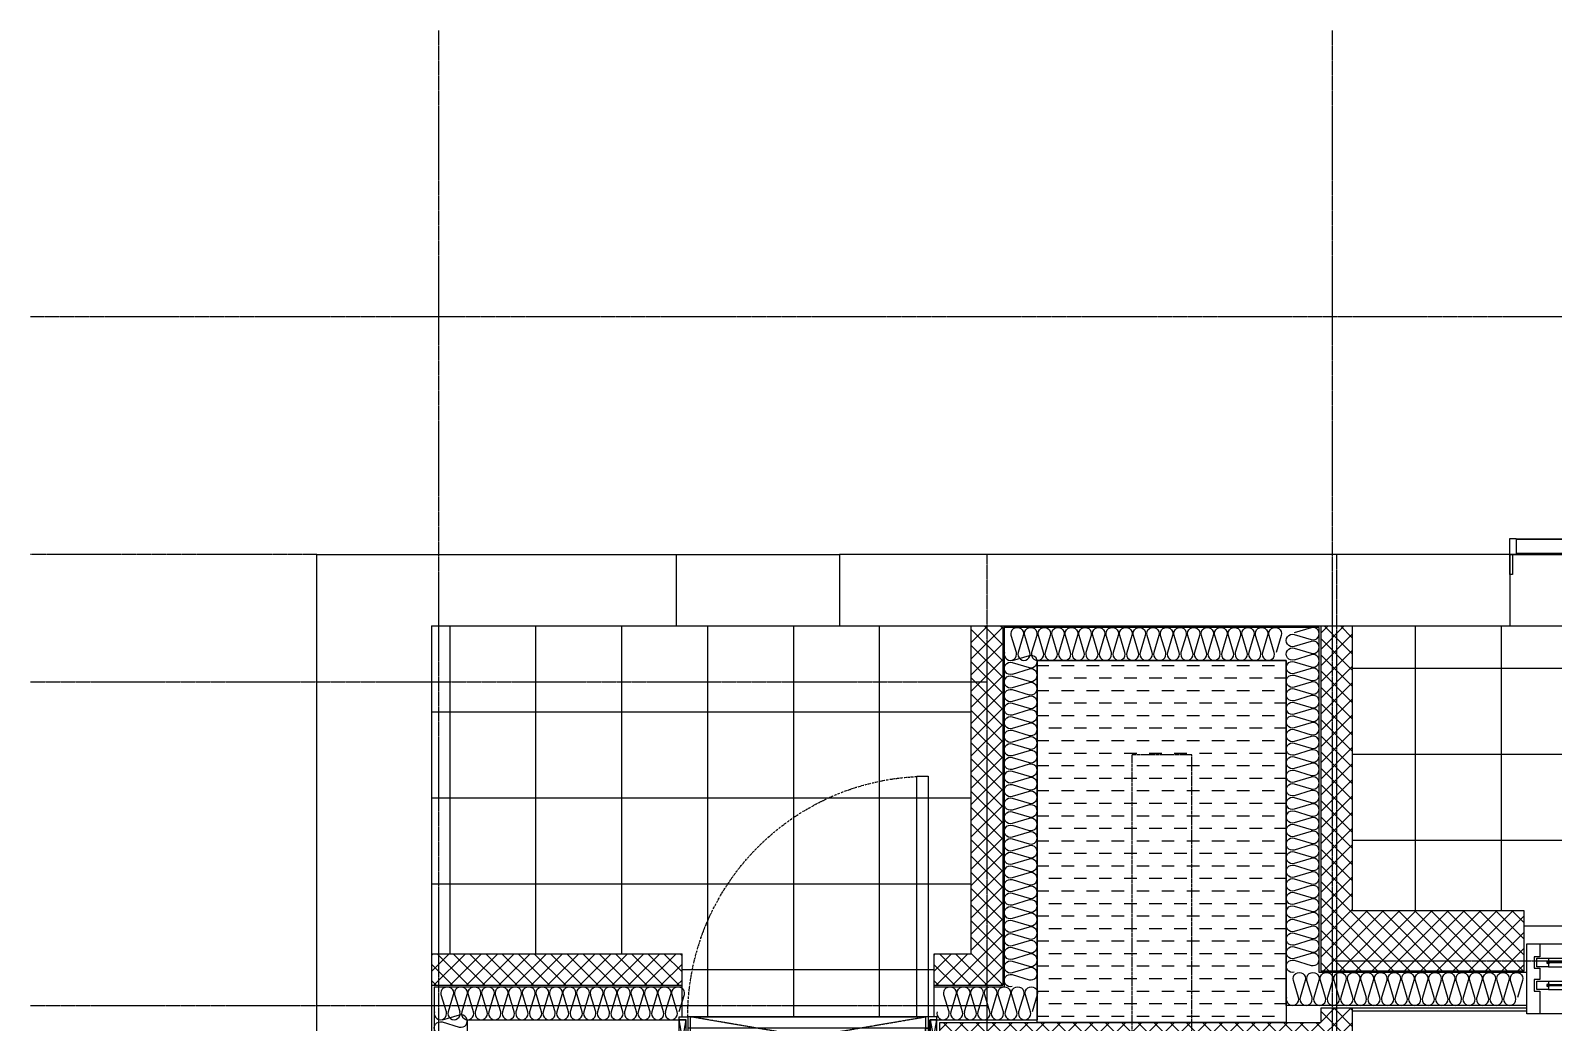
# Model space of a CAD drawing. Header units: millimetres. Extents: x 18456 to 179493, y -203649 to 469211.
# Drawn here: x 101034 to 106352, y 47381 to 50846 of the extents above; entities that cross this region are included whole.
import ezdxf

# ---------------------------------------------------------------- set-up
doc = ezdxf.new("R2010")
doc.units = ezdxf.units.MM
for name, pattern in [('X-평면도(기본형)$0$CEN', [52.5, 50, -1, 0.5, -1]), ('X-평면도(기본형)$0$CENN', [6.3, 4, -1, 0.3, -1]), ('X-평면도(기본형)$0$HID', [2.8, 1.8, -1]), ('X-평면도(기본형)$0$HID2', [7.5, 6, -1.5])]:
    doc.linetypes.add(name, pattern=pattern)
for name, color, linetype, true_color in [('X-평면도(기본형)$0$40HAT', 9, 'Continuous', 0x808080), ('X-평면도(기본형)$0$4ELE', 4, 'Continuous', 0x00ffff), ('X-평면도(기본형)$0$4GYP', 4, 'Continuous', 0x00ffff), ('X-평면도(기본형)$0$CEN', 1, 'X-평면도(기본형)$0$CEN', 0xff0000), ('X-평면도(기본형)$0$DOOR', 4, 'Continuous', 0x00ffff), ('X-평면도(기본형)$0$ETC', 9, 'Continuous', 0x808080), ('X-평면도(기본형)$0$FIN', 9, 'Continuous', 0x808080), ('X-평면도(기본형)$0$INS', 9, 'Continuous', 0x808080), ('X-평면도(기본형)$0$INSUL', 9, 'Continuous', 0x808080), ('X-평면도(기본형)$0$TIL', 5, 'Continuous', 0x0000ff), ('X-평면도(기본형)$0$UIS', 7, 'X-평면도(기본형)$0$HID2', 0x000000), ('X-평면도(기본형)$0$W1', 2, 'Continuous', 0xffff00), ('X-평면도(기본형)$0$W2', 3, 'Continuous', 0x00ff00), ('X-평면도(기본형)$0$WID', 4, 'Continuous', 0x00ffff), ('X-평면도(기본형)$0$설비OPEN', 9, 'Continuous', 0x808080)]:
    doc.layers.add(name, color=color, linetype=linetype, true_color=true_color)
pattern_1 = [(315, (-346622.983, -110113.196), (28.2842712, 28.2842712), []), (45, (-346622.983, -110113.196), (-28.2842712, 28.2842712), [])]

# ---------------------------------------------------------------- blocks, each defined once
blk = doc.blocks.new('X-평면도(기본형)$0$DW1500')
at = {"layer": 'X-평면도(기본형)$0$WID', "color": 8, "true_color": 0x808080}
for p, q in [((1455, 0), (45, 0)), ((71.5, -98), (733.5, -98)), ((71.5, -98), (71.5, -102)), ((71.5, -102), (733.5, -102)), ((733.5, -98), (733.5, -102)), ((766.5, -63), (1428.5, -63)), ((766.5, -63), (766.5, -67)), ((766.5, -67), (1428.5, -67)), ((1428.5, -63), (1428.5, -67)), ((766.5, -143), (1428.5, -143)), ((766.5, -143), (766.5, -147)), ((766.5, -147), (1428.5, -147)), ((1428.5, -143), (1428.5, -147)), ((71.5, -178), (733.5, -178)), ((71.5, -178), (71.5, -182)), ((71.5, -182), (733.5, -182)), ((733.5, -178), (733.5, -182)), ((45, -245), (1455, -245))]:
    blk.add_line(p, q, dxfattribs=at)
at = {"layer": 'X-평면도(기본형)$0$WID', "color": 1, "true_color": 0xff0000}
blk.add_line((750, 50), (750, -295), dxfattribs=at)
at = {"layer": 'X-평면도(기본형)$0$WID'}
for p, q in [((1425, -50), (770, -50)), ((730, -85), (75, -85)), ((1425, -80), (770, -80)), ((730, -115), (75, -115)), ((1425, -130), (770, -130)), ((730, -165), (75, -165)), ((730, -195), (75, -195)), ((1425, -160), (770, -160))]:
    blk.add_line(p, q, dxfattribs=at)
for points in [[(0, -245), (45, -245), (45, -200), (25, -200), (25, -160), (45, -160), (45, -120), (25, -120), (25, -80), (45, -80), (45, 0), (0, 0)], [(1500, 0), (1455, 0), (1455, -45), (1475, -45), (1475, -85), (1455, -85), (1455, -125), (1475, -125), (1475, -165), (1455, -165), (1455, -245), (1500, -245)], [(770, -80), (730, -80), (730, -50), (770, -50), (770, -60), (764.5, -61.8), (764.5, -68.2), (770, -70)], [(1425, -80), (1465, -80), (1465, -50), (1425, -50), (1425, -60), (1430.5, -61.8), (1430.5, -68.2), (1425, -70)], [(75, -115), (35, -115), (35, -85), (75, -85), (75, -95), (69.5, -96.8), (69.5, -103.2), (75, -105)], [(730, -115), (770, -115), (770, -85), (730, -85), (730, -95), (735.5, -96.8), (735.5, -103.2), (730, -105)], [(770, -160), (730, -160), (730, -130), (770, -130), (770, -140), (764.5, -141.8), (764.5, -148.2), (770, -150)], [(1425, -160), (1465, -160), (1465, -130), (1425, -130), (1425, -140), (1430.5, -141.8), (1430.5, -148.2), (1425, -150)], [(75, -195), (35, -195), (35, -165), (75, -165), (75, -175), (69.5, -176.8), (69.5, -183.2), (75, -185)], [(730, -195), (770, -195), (770, -165), (730, -165), (730, -175), (735.5, -176.8), (735.5, -183.2), (730, -185)]]:
    blk.add_lwpolyline(points, close=True, dxfattribs=at)
at = {"layer": 'X-평면도(기본형)$0$WID', "color": 8, "true_color": 0x808080}
for points in [[(75, -94.2), (77.7, -95.6), (78.3, -96.6), (78.8, -98)], [(75, -105.8), (77.7, -104.4), (78.3, -103.4), (78.8, -102)], [(730, -94.2), (727.3, -95.6), (726.7, -96.6), (726.2, -98)], [(730, -105.8), (727.3, -104.4), (726.7, -103.4), (726.2, -102)], [(770, -59.2), (772.7, -60.6), (773.3, -61.6), (773.8, -63)], [(770, -70.8), (772.7, -69.4), (773.3, -68.4), (773.8, -67)], [(1425, -59.2), (1422.3, -60.6), (1421.7, -61.6), (1421.2, -63)], [(1425, -70.8), (1422.3, -69.4), (1421.7, -68.4), (1421.2, -67)], [(770, -139.2), (772.7, -140.6), (773.3, -141.6), (773.8, -143)], [(770, -150.8), (772.7, -149.4), (773.3, -148.4), (773.8, -147)], [(1425, -139.2), (1422.3, -140.6), (1421.7, -141.6), (1421.2, -143)], [(1425, -150.8), (1422.3, -149.4), (1421.7, -148.4), (1421.2, -147)], [(75, -174.2), (77.7, -175.6), (78.3, -176.6), (78.8, -178)], [(75, -185.8), (77.7, -184.4), (78.3, -183.4), (78.8, -182)], [(730, -174.2), (727.3, -175.6), (726.7, -176.6), (726.2, -178)], [(730, -185.8), (727.3, -184.4), (726.7, -183.4), (726.2, -182)]]:
    blk.add_lwpolyline(points, dxfattribs=at)
blk = doc.blocks.new('U268 (X-평면도(기본형)$0$ins-l)')
at = {"layer": 'X-평면도(기본형)$0$INSUL', "color": 8, "true_color": 0x808080}
for p, q in [((36.9, 24.2), (21.4, 75.8)), ((57.5, 75.8), (42, 24.2)), ((78.1, 24.2), (62.6, 75.8)), ((98.7, 75.8), (83.2, 24.2)), ((119.3, 24.2), (103.8, 75.8)), ((139.9, 75.8), (124.5, 24.2)), ((160.5, 24.2), (145.1, 75.8)), ((181.1, 75.8), (165.7, 24.2)), ((201.7, 24.2), (186.3, 75.8)), ((222.3, 75.8), (206.9, 24.2)), ((243, 24.2), (227.5, 75.8)), ((263.6, 75.8), (248.1, 24.2)), ((284.2, 24.2), (268.7, 75.8)), ((304.8, 75.8), (289.3, 24.2)), ((325.4, 24.2), (309.9, 75.8)), ((346, 75.8), (330.6, 24.2)), ((366.6, 24.2), (351.2, 75.8)), ((387.2, 75.8), (371.8, 24.2)), ((407.8, 24.2), (392.4, 75.8)), ((428.4, 75.8), (413, 24.2)), ((449.1, 24.2), (433.6, 75.8)), ((469.7, 75.8), (454.2, 24.2)), ((490.3, 24.2), (474.8, 75.8)), ((510.9, 75.8), (495.4, 24.2)), ((531.5, 24.2), (516, 75.8)), ((552.1, 75.8), (536.6, 24.2)), ((572.7, 24.2), (557.3, 75.8)), ((593.3, 75.8), (577.9, 24.2)), ((613.9, 24.2), (598.5, 75.8)), ((634.5, 75.8), (619.1, 24.2)), ((655.2, 24.2), (639.7, 75.8)), ((675.8, 75.8), (660.3, 24.2)), ((696.4, 24.2), (680.9, 75.8)), ((717, 75.8), (701.5, 24.2)), ((737.6, 24.2), (722.1, 75.8)), ((758.2, 75.8), (742.7, 24.2))]:
    blk.add_line(p, q, dxfattribs=at)
at = {"layer": 'X-평면도(기본형)$0$INSUL', "color": 8, "true_color": 0x808080, "extrusion": (0, 0, -1)}
for centre in [(-39.4, 81.2), (-80.7, 81.2), (-121.9, 81.2), (-163.1, 81.2), (-204.3, 81.2), (-245.5, 81.2), (-286.8, 81.2), (-328, 81.2), (-369.2, 81.2), (-410.4, 81.2), (-451.6, 81.2), (-492.9, 81.2), (-534.1, 81.2), (-575.3, 81.2), (-616.5, 81.2), (-657.7, 81.2), (-699, 81.2), (-740.2, 81.2)]:
    blk.add_arc(centre, 18.8, 343.3008, 196.6992, dxfattribs=at)
at = {"layer": 'X-평면도(기본형)$0$INSUL', "color": 8, "true_color": 0x808080}
for centre in [(18.8, 18.8), (60, 18.8), (101.3, 18.8), (142.5, 18.8), (183.7, 18.8), (224.9, 18.8), (266.1, 18.8), (307.4, 18.8), (348.6, 18.8), (389.8, 18.8), (431, 18.8), (472.2, 18.8), (513.5, 18.8), (554.7, 18.8), (595.9, 18.8), (637.1, 18.8), (678.3, 18.8), (719.6, 18.8)]:
    blk.add_arc(centre, 18.8, 163.3008, 16.6992, dxfattribs=at)
blk = doc.blocks.new('U267 (X-평면도(기본형)$0$ins-l)')
at = {"layer": 'X-평면도(기본형)$0$INSUL', "color": 8, "true_color": 0x808080}
for p, q in [((36.9, 24.2), (21.4, 75.8)), ((57.5, 75.8), (42, 24.2)), ((78.1, 24.2), (62.6, 75.8)), ((98.7, 75.8), (83.2, 24.2)), ((119.3, 24.2), (103.8, 75.8)), ((139.9, 75.8), (124.5, 24.2)), ((160.5, 24.2), (145.1, 75.8)), ((181.1, 75.8), (165.7, 24.2)), ((201.7, 24.2), (186.3, 75.8)), ((222.3, 75.8), (206.9, 24.2)), ((243, 24.2), (227.5, 75.8)), ((263.6, 75.8), (248.1, 24.2)), ((284.2, 24.2), (268.7, 75.8)), ((304.8, 75.8), (289.3, 24.2))]:
    blk.add_line(p, q, dxfattribs=at)
at = {"layer": 'X-평면도(기본형)$0$INSUL', "color": 8, "true_color": 0x808080, "extrusion": (0, 0, -1)}
for centre in [(-39.4, 81.2), (-80.7, 81.2), (-121.9, 81.2), (-163.1, 81.2), (-204.3, 81.2), (-245.5, 81.2), (-286.8, 81.2)]:
    blk.add_arc(centre, 18.8, 343.3008, 196.6992, dxfattribs=at)
at = {"layer": 'X-평면도(기본형)$0$INSUL', "color": 8, "true_color": 0x808080}
for centre in [(18.8, 18.8), (60, 18.8), (101.3, 18.8), (142.5, 18.8), (183.7, 18.8), (224.9, 18.8), (266.1, 18.8)]:
    blk.add_arc(centre, 18.8, 163.3008, 16.6992, dxfattribs=at)
blk = doc.blocks.new('U144 (X-평면도(기본형)$0$ins-l)')
at = {"layer": 'X-평면도(기본형)$0$INSUL', "color": 8, "true_color": 0x808080}
for p, q in [((36.9, 24.2), (21.4, 75.8)), ((57.5, 75.8), (42, 24.2)), ((78.1, 24.2), (62.6, 75.8)), ((98.7, 75.8), (83.2, 24.2)), ((119.3, 24.2), (103.8, 75.8)), ((139.9, 75.8), (124.5, 24.2)), ((160.5, 24.2), (145.1, 75.8)), ((181.1, 75.8), (165.7, 24.2)), ((201.7, 24.2), (186.3, 75.8)), ((222.3, 75.8), (206.9, 24.2)), ((243, 24.2), (227.5, 75.8)), ((263.6, 75.8), (248.1, 24.2)), ((284.2, 24.2), (268.7, 75.8)), ((304.8, 75.8), (289.3, 24.2)), ((325.4, 24.2), (309.9, 75.8)), ((346, 75.8), (330.6, 24.2)), ((366.6, 24.2), (351.2, 75.8)), ((387.2, 75.8), (371.8, 24.2)), ((407.8, 24.2), (392.4, 75.8)), ((428.4, 75.8), (413, 24.2)), ((449.1, 24.2), (433.6, 75.8)), ((469.7, 75.8), (454.2, 24.2)), ((490.3, 24.2), (474.8, 75.8)), ((510.9, 75.8), (495.4, 24.2)), ((531.5, 24.2), (516, 75.8)), ((552.1, 75.8), (536.6, 24.2)), ((572.7, 24.2), (557.3, 75.8)), ((593.3, 75.8), (577.9, 24.2)), ((613.9, 24.2), (598.5, 75.8)), ((634.5, 75.8), (619.1, 24.2)), ((655.2, 24.2), (639.7, 75.8)), ((675.8, 75.8), (660.3, 24.2)), ((696.4, 24.2), (680.9, 75.8)), ((717, 75.8), (701.5, 24.2)), ((737.6, 24.2), (722.1, 75.8)), ((758.2, 75.8), (742.7, 24.2)), ((778.8, 24.2), (763.4, 75.8)), ((799.4, 75.8), (784, 24.2)), ((820, 24.2), (804.6, 75.8)), ((840.6, 75.8), (825.2, 24.2)), ((861.3, 24.2), (845.8, 75.8)), ((881.9, 75.8), (866.4, 24.2)), ((902.5, 24.2), (887, 75.8)), ((923.1, 75.8), (907.6, 24.2)), ((943.7, 24.2), (928.2, 75.8)), ((964.3, 75.8), (948.8, 24.2)), ((984.9, 24.2), (969.5, 75.8)), ((1005.5, 75.8), (990.1, 24.2))]:
    blk.add_line(p, q, dxfattribs=at)
at = {"layer": 'X-평면도(기본형)$0$INSUL', "color": 8, "true_color": 0x808080, "extrusion": (0, 0, -1)}
for centre in [(-39.4, 81.2), (-80.7, 81.2), (-121.9, 81.2), (-163.1, 81.2), (-204.3, 81.2), (-245.5, 81.2), (-286.8, 81.2), (-328, 81.2), (-369.2, 81.2), (-410.4, 81.2), (-451.6, 81.2), (-492.9, 81.2), (-534.1, 81.2), (-575.3, 81.2), (-616.5, 81.2), (-657.7, 81.2), (-699, 81.2), (-740.2, 81.2), (-781.4, 81.2), (-822.6, 81.2), (-863.8, 81.2), (-905.1, 81.2), (-946.3, 81.2), (-987.5, 81.2)]:
    blk.add_arc(centre, 18.8, 343.3008, 196.6992, dxfattribs=at)
at = {"layer": 'X-평면도(기본형)$0$INSUL', "color": 8, "true_color": 0x808080}
for centre in [(18.8, 18.8), (60, 18.8), (101.3, 18.8), (142.5, 18.8), (183.7, 18.8), (224.9, 18.8), (266.1, 18.8), (307.4, 18.8), (348.6, 18.8), (389.8, 18.8), (431, 18.8), (472.2, 18.8), (513.5, 18.8), (554.7, 18.8), (595.9, 18.8), (637.1, 18.8), (678.3, 18.8), (719.6, 18.8), (760.8, 18.8), (802, 18.8), (843.2, 18.8), (884.4, 18.8), (925.7, 18.8), (966.9, 18.8)]:
    blk.add_arc(centre, 18.8, 163.3008, 16.6992, dxfattribs=at)
blk = doc.blocks.new('U128 (X-평면도(기본형)$0$ins-l)')
at = {"layer": 'X-평면도(기본형)$0$INSUL', "color": 8, "true_color": 0x808080}
for p, q in [((36.9, 24.2), (21.4, 75.8)), ((57.5, 75.8), (42, 24.2)), ((78.1, 24.2), (62.6, 75.8)), ((98.7, 75.8), (83.2, 24.2)), ((119.3, 24.2), (103.8, 75.8)), ((139.9, 75.8), (124.5, 24.2)), ((160.5, 24.2), (145.1, 75.8)), ((181.1, 75.8), (165.7, 24.2)), ((201.7, 24.2), (186.3, 75.8)), ((222.3, 75.8), (206.9, 24.2)), ((243, 24.2), (227.5, 75.8)), ((263.6, 75.8), (248.1, 24.2)), ((284.2, 24.2), (268.7, 75.8)), ((304.8, 75.8), (289.3, 24.2)), ((325.4, 24.2), (309.9, 75.8)), ((346, 75.8), (330.6, 24.2)), ((366.6, 24.2), (351.2, 75.8)), ((387.2, 75.8), (371.8, 24.2)), ((407.8, 24.2), (392.4, 75.8)), ((428.4, 75.8), (413, 24.2)), ((449.1, 24.2), (433.6, 75.8)), ((469.7, 75.8), (454.2, 24.2)), ((490.3, 24.2), (474.8, 75.8)), ((510.9, 75.8), (495.4, 24.2)), ((531.5, 24.2), (516, 75.8)), ((552.1, 75.8), (536.6, 24.2)), ((572.7, 24.2), (557.3, 75.8)), ((593.3, 75.8), (577.9, 24.2)), ((613.9, 24.2), (598.5, 75.8)), ((634.5, 75.8), (619.1, 24.2)), ((655.2, 24.2), (639.7, 75.8)), ((675.8, 75.8), (660.3, 24.2)), ((696.4, 24.2), (680.9, 75.8)), ((717, 75.8), (701.5, 24.2)), ((737.6, 24.2), (722.1, 75.8)), ((758.2, 75.8), (742.7, 24.2)), ((778.8, 24.2), (763.4, 75.8)), ((799.4, 75.8), (784, 24.2)), ((820, 24.2), (804.6, 75.8)), ((840.6, 75.8), (825.2, 24.2))]:
    blk.add_line(p, q, dxfattribs=at)
at = {"layer": 'X-평면도(기본형)$0$INSUL', "color": 8, "true_color": 0x808080, "extrusion": (0, 0, -1)}
for centre in [(-39.4, 81.2), (-80.7, 81.2), (-121.9, 81.2), (-163.1, 81.2), (-204.3, 81.2), (-245.5, 81.2), (-286.8, 81.2), (-328, 81.2), (-369.2, 81.2), (-410.4, 81.2), (-451.6, 81.2), (-492.9, 81.2), (-534.1, 81.2), (-575.3, 81.2), (-616.5, 81.2), (-657.7, 81.2), (-699, 81.2), (-740.2, 81.2), (-781.4, 81.2), (-822.6, 81.2)]:
    blk.add_arc(centre, 18.8, 343.3008, 196.6992, dxfattribs=at)
at = {"layer": 'X-평면도(기본형)$0$INSUL', "color": 8, "true_color": 0x808080}
for centre in [(18.8, 18.8), (60, 18.8), (101.3, 18.8), (142.5, 18.8), (183.7, 18.8), (224.9, 18.8), (266.1, 18.8), (307.4, 18.8), (348.6, 18.8), (389.8, 18.8), (431, 18.8), (472.2, 18.8), (513.5, 18.8), (554.7, 18.8), (595.9, 18.8), (637.1, 18.8), (678.3, 18.8), (719.6, 18.8), (760.8, 18.8), (802, 18.8)]:
    blk.add_arc(centre, 18.8, 163.3008, 16.6992, dxfattribs=at)
blk = doc.blocks.new('U143 (X-평면도(기본형)$0$ins-l)')
at = {"layer": 'X-평면도(기본형)$0$INSUL', "color": 8, "true_color": 0x808080}
for p, q in [((36.9, 24.2), (21.4, 75.8)), ((57.5, 75.8), (42, 24.2)), ((78.1, 24.2), (62.6, 75.8)), ((98.7, 75.8), (83.2, 24.2)), ((119.3, 24.2), (103.8, 75.8)), ((139.9, 75.8), (124.5, 24.2)), ((160.5, 24.2), (145.1, 75.8)), ((181.1, 75.8), (165.7, 24.2)), ((201.7, 24.2), (186.3, 75.8)), ((222.3, 75.8), (206.9, 24.2)), ((243, 24.2), (227.5, 75.8)), ((263.6, 75.8), (248.1, 24.2)), ((284.2, 24.2), (268.7, 75.8)), ((304.8, 75.8), (289.3, 24.2)), ((325.4, 24.2), (309.9, 75.8)), ((346, 75.8), (330.6, 24.2)), ((366.6, 24.2), (351.2, 75.8)), ((387.2, 75.8), (371.8, 24.2)), ((407.8, 24.2), (392.4, 75.8)), ((428.4, 75.8), (413, 24.2)), ((449.1, 24.2), (433.6, 75.8)), ((469.7, 75.8), (454.2, 24.2)), ((490.3, 24.2), (474.8, 75.8)), ((510.9, 75.8), (495.4, 24.2)), ((531.5, 24.2), (516, 75.8)), ((552.1, 75.8), (536.6, 24.2)), ((572.7, 24.2), (557.3, 75.8)), ((593.3, 75.8), (577.9, 24.2)), ((613.9, 24.2), (598.5, 75.8)), ((634.5, 75.8), (619.1, 24.2)), ((655.2, 24.2), (639.7, 75.8)), ((675.8, 75.8), (660.3, 24.2)), ((696.4, 24.2), (680.9, 75.8)), ((717, 75.8), (701.5, 24.2)), ((737.6, 24.2), (722.1, 75.8)), ((758.2, 75.8), (742.7, 24.2)), ((778.8, 24.2), (763.4, 75.8)), ((799.4, 75.8), (784, 24.2)), ((820, 24.2), (804.6, 75.8)), ((840.6, 75.8), (825.2, 24.2)), ((861.3, 24.2), (845.8, 75.8)), ((881.9, 75.8), (866.4, 24.2)), ((902.5, 24.2), (887, 75.8)), ((923.1, 75.8), (907.6, 24.2)), ((943.7, 24.2), (928.2, 75.8)), ((964.3, 75.8), (948.8, 24.2)), ((984.9, 24.2), (969.5, 75.8)), ((1005.5, 75.8), (990.1, 24.2)), ((1026.1, 24.2), (1010.7, 75.8)), ((1046.7, 75.8), (1031.3, 24.2))]:
    blk.add_line(p, q, dxfattribs=at)
at = {"layer": 'X-평면도(기본형)$0$INSUL', "color": 8, "true_color": 0x808080, "extrusion": (0, 0, -1)}
for centre in [(-39.4, 81.2), (-80.7, 81.2), (-121.9, 81.2), (-163.1, 81.2), (-204.3, 81.2), (-245.5, 81.2), (-286.8, 81.2), (-328, 81.2), (-369.2, 81.2), (-410.4, 81.2), (-451.6, 81.2), (-492.9, 81.2), (-534.1, 81.2), (-575.3, 81.2), (-616.5, 81.2), (-657.7, 81.2), (-699, 81.2), (-740.2, 81.2), (-781.4, 81.2), (-822.6, 81.2), (-863.8, 81.2), (-905.1, 81.2), (-946.3, 81.2), (-987.5, 81.2), (-1028.7, 81.2)]:
    blk.add_arc(centre, 18.8, 343.3008, 196.6992, dxfattribs=at)
at = {"layer": 'X-평면도(기본형)$0$INSUL', "color": 8, "true_color": 0x808080}
for centre in [(18.8, 18.8), (60, 18.8), (101.3, 18.8), (142.5, 18.8), (183.7, 18.8), (224.9, 18.8), (266.1, 18.8), (307.4, 18.8), (348.6, 18.8), (389.8, 18.8), (431, 18.8), (472.2, 18.8), (513.5, 18.8), (554.7, 18.8), (595.9, 18.8), (637.1, 18.8), (678.3, 18.8), (719.6, 18.8), (760.8, 18.8), (802, 18.8), (843.2, 18.8), (884.4, 18.8), (925.7, 18.8), (966.9, 18.8), (1008.1, 18.8)]:
    blk.add_arc(centre, 18.8, 163.3008, 16.6992, dxfattribs=at)
blk = doc.blocks.new('X-평면도(기본형)$0$pd900')
at = {"layer": 'X-평면도(기본형)$0$DOOR', "color": 1, "true_color": 0xff0000}
for p, q in [((23, 0), (0, 130)), ((23, 130), (0, 0)), ((877, 0), (900, 130)), ((877, 130), (900, 0))]:
    blk.add_line(p, q, dxfattribs=at)
at = {"layer": 'X-평면도(기본형)$0$DOOR'}
for p, q in [((30, 140), (870, 140)), ((30, 100), (870, 100))]:
    blk.add_line(p, q, dxfattribs=at)
at = {"layer": 'X-평면도(기본형)$0$DOOR', "color": 1, "linetype": 'X-평면도(기본형)$0$HID', "true_color": 0xff0000}
for p, q in [((40, 0), (860, 140)), ((860, 0), (40, 140))]:
    blk.add_line(p, q, dxfattribs=at)
at = {"layer": 'X-평면도(기본형)$0$DOOR', "color": 6, "true_color": 0xff00ff}
blk.add_lwpolyline([(30, 140), (70, 140), (70, 980), (30, 980)], close=True, dxfattribs=at)
at = {"layer": 'X-평면도(기본형)$0$DOOR'}
for points in [[(0, 130), (0, 140), (30, 140), (30, 85), (25, 85), (25, 130)], [(0, 0), (0, 130), (23, 130), (23, 0)], [(900, 130), (900, 140), (870, 140), (870, 85), (875, 85), (875, 130)], [(900, 0), (900, 130), (877, 130), (877, 0)], [(40, 100), (30, 100), (30, 80), (25, 80), (25, 0), (30, 0), (30, 10), (40, 10)], [(860, 100), (870, 100), (870, 80), (875, 80), (875, 0), (870, 0), (870, 10), (860, 10)], [(0, 0), (40, 0), (40, -12), (0, -12)], [(860, 0), (900, 0), (900, -12), (860, -12)]]:
    blk.add_lwpolyline(points, close=True, dxfattribs=at)
at = {"layer": 'X-평면도(기본형)$0$DOOR', "color": 1, "linetype": 'X-평면도(기본형)$0$HID', "true_color": 0xff0000}
blk.add_lwpolyline([(40, 0), (860, 0), (860, 140), (40, 140)], close=True, dxfattribs=at)
at = {"layer": 'X-평면도(기본형)$0$DOOR', "color": 1, "linetype": 'X-평면도(기본형)$0$CENN', "ltscale": 2, "true_color": 0xff0000}
blk.add_arc((30, 140), 840, 0, 87.2706, dxfattribs=at)
blk = doc.blocks.new('U139 (X-평면도(기본형)$0$ins-l)')
at = {"layer": 'X-평면도(기본형)$0$INSUL', "color": 8, "true_color": 0x808080}
for p, q in [((6549.6, 24.2), (6534.1, 75.8)), ((6570.2, 75.8), (6554.7, 24.2))]:
    blk.add_line(p, q, dxfattribs=at)
at = {"layer": 'X-평면도(기본형)$0$INSUL', "color": 8, "true_color": 0x808080, "extrusion": (0, 0, -1)}
blk.add_arc((-6552.1, 81.2), 18.8, 343.3008, 196.6992, dxfattribs=at)
at = {"layer": 'X-평면도(기본형)$0$INSUL', "color": 8, "true_color": 0x808080}
blk.add_arc((6531.5, 18.8), 18.8, 163.3008, 16.6992, dxfattribs=at)
blk = doc.blocks.new('U151 (X-평면도(기본형)$0$ins-l)')
at = {"layer": 'X-평면도(기본형)$0$INSUL', "color": 8, "true_color": 0x808080}
for p, q in [((36.9, 24.2), (21.4, 75.8)), ((57.5, 75.8), (42, 24.2)), ((78.1, 24.2), (62.6, 75.8)), ((98.7, 75.8), (83.2, 24.2)), ((119.3, 24.2), (103.8, 75.8)), ((139.9, 75.8), (124.5, 24.2)), ((160.5, 24.2), (145.1, 75.8)), ((181.1, 75.8), (165.7, 24.2)), ((201.7, 24.2), (186.3, 75.8)), ((222.3, 75.8), (206.9, 24.2)), ((243, 24.2), (227.5, 75.8)), ((263.6, 75.8), (248.1, 24.2)), ((284.2, 24.2), (268.7, 75.8)), ((304.8, 75.8), (289.3, 24.2)), ((325.4, 24.2), (309.9, 75.8)), ((346, 75.8), (330.6, 24.2)), ((366.6, 24.2), (351.2, 75.8)), ((387.2, 75.8), (371.8, 24.2)), ((407.8, 24.2), (392.4, 75.8)), ((428.4, 75.8), (413, 24.2)), ((449.1, 24.2), (433.6, 75.8)), ((469.7, 75.8), (454.2, 24.2)), ((490.3, 24.2), (474.8, 75.8)), ((510.9, 75.8), (495.4, 24.2)), ((531.5, 24.2), (516, 75.8)), ((552.1, 75.8), (536.6, 24.2)), ((572.7, 24.2), (557.3, 75.8)), ((593.3, 75.8), (577.9, 24.2)), ((613.9, 24.2), (598.5, 75.8)), ((634.5, 75.8), (619.1, 24.2)), ((655.2, 24.2), (639.7, 75.8)), ((675.8, 75.8), (660.3, 24.2)), ((696.4, 24.2), (680.9, 75.8)), ((717, 75.8), (701.5, 24.2))]:
    blk.add_line(p, q, dxfattribs=at)
at = {"layer": 'X-평면도(기본형)$0$INSUL', "color": 8, "true_color": 0x808080, "extrusion": (0, 0, -1)}
for centre in [(-39.4, 81.2), (-80.7, 81.2), (-121.9, 81.2), (-163.1, 81.2), (-204.3, 81.2), (-245.5, 81.2), (-286.8, 81.2), (-328, 81.2), (-369.2, 81.2), (-410.4, 81.2), (-451.6, 81.2), (-492.9, 81.2), (-534.1, 81.2), (-575.3, 81.2), (-616.5, 81.2), (-657.7, 81.2), (-699, 81.2)]:
    blk.add_arc(centre, 18.8, 343.3008, 196.6992, dxfattribs=at)
at = {"layer": 'X-평면도(기본형)$0$INSUL', "color": 8, "true_color": 0x808080}
for centre in [(18.8, 18.8), (60, 18.8), (101.3, 18.8), (142.5, 18.8), (183.7, 18.8), (224.9, 18.8), (266.1, 18.8), (307.4, 18.8), (348.6, 18.8), (389.8, 18.8), (431, 18.8), (472.2, 18.8), (513.5, 18.8), (554.7, 18.8), (595.9, 18.8), (637.1, 18.8), (678.3, 18.8)]:
    blk.add_arc(centre, 18.8, 163.3008, 16.6992, dxfattribs=at)
blk = doc.blocks.new('U165 (X-평면도(기본형)$0$ng)')
at = {"color": 0, "linetype": 'ByBlock', "lineweight": -2}
for p, q in [((-810, -103.5), (-810, 22.5)), ((-810, 22.5), (-800, 22.5)), ((-800, 22.5), (-800, -47.5)), ((800, 22.5), (810, 22.5)), ((800, -47.5), (800, 22.5)), ((810, 22.5), (810, -103.5)), ((-810, -47.5), (-788, -47.5)), ((-788, -47.5), (-788, -50.5)), ((788, -50.5), (-788, -50.5)), ((-788, -50.5), (-788, -100.5)), ((-788, -50.5), (788, -50.5)), ((788, -50.5), (788, -47.5)), ((788, -47.5), (810, -47.5)), ((788, -100.5), (788, -50.5)), ((-788, -103.5), (-810, -103.5)), ((-788, -100.5), (788, -100.5)), ((788, -100.5), (-788, -100.5)), ((-788, -100.5), (-788, -103.5)), ((788, -103.5), (788, -100.5)), ((810, -103.5), (788, -103.5))]:
    blk.add_line(p, q, dxfattribs=at)

msp = doc.modelspace()

# ---------------------------------------------------------------- hatches: boundary and pattern name
at = {"layer": 'X-평면도(기본형)$0$40HAT'}
h = msp.add_hatch(dxfattribs=at)
h.set_pattern_fill('H3', color=256, scale=40, style=0, pattern_type=2)
h.set_pattern_definition(pattern_1)
h.paths.add_polyline_path([(104188.6, 47511.1), (104188.6, 47621.1), (104318.6, 47621.1), (104318.6, 48766.1), (104428.6, 48766.1), (104428.6, 47511.1)], flags=0)
h = msp.add_hatch(dxfattribs=at)
h.set_pattern_fill('H3', color=256, scale=40, style=0, pattern_type=2)
h.set_pattern_definition(pattern_1)
h.paths.add_polyline_path([(106248.6, 47561.1), (106248.6, 47771.1), (105648.6, 47771.1), (105648.6, 48766.1), (105538.6, 48766.1), (105538.6, 47561.1)], flags=0)
h = msp.add_hatch(dxfattribs=at)
h.set_pattern_fill('H3', color=256, scale=40, style=0, pattern_type=2)
h.set_pattern_definition(pattern_1)
h.paths.add_polyline_path([(103308.6, 47511.1), (103308.6, 47621.1), (102433.6, 47621.1), (102433.6, 47511.1)], flags=0)
h = msp.add_hatch(dxfattribs=at)
h.set_pattern_fill('H3', color=256, scale=40, style=0, pattern_type=2)
h.set_pattern_definition(pattern_1)
h.paths.add_polyline_path([(104208.6, 47291.1), (104208.6, 47381.1), (105538.6, 47381.1), (105538.6, 47431.1), (105648.6, 47431.1), (105648.6, 45201.1), (104968.6, 45201.1), (104968.6, 45321.1), (104308.6, 45321.1), (104308.6, 45411.1), (105538.6, 45411.1), (105538.6, 47291.1), (104208.6, 47291.1)], flags=0)
at = {"layer": 'X-평면도(기본형)$0$TIL'}
h = msp.add_hatch(dxfattribs=at)
h.set_pattern_fill('H3', color=256, scale=300, angle=45, style=0, pattern_type=2)
h.set_pattern_definition([(360, (-684930.33, 187218.36), (2e-13, 300), []), (90, (-684930.33, 187218.36), (-300, 9e-14), [])])
h.paths.add_polyline_path([(117378.6, 49596.1), (114028.6, 49596.1), (114028.6, 48701.1), (113278.6, 48701.1), (113278.6, 49596.1), (108523.6, 49596.1), (108523.6, 48766.1), (105648.6, 48766.1), (105648.6, 47771.1), (106248.6, 47771.1), (106248.6, 47656.1), (107768.6, 47656.1), (107768.6, 47771.1), (108318.6, 47771.1), (108318.6, 48361.1), (109218.6, 48361.1), (109218.6, 48246.1), (110738.6, 48246.1), (110738.6, 48361.1), (114408.6, 48361.1), (114408.6, 48246.1), (115928.6, 48246.1), (115928.6, 48361.1), (116328.6, 48361.1), (116478.6, 48361.1), (117378.6, 48361.1)], flags=0)
at = {"layer": 'X-평면도(기본형)$0$설비OPEN'}
h = msp.add_hatch(dxfattribs=at)
h.set_pattern_fill('DASH', color=256, scale=350, style=0, pattern_type=2)
h.set_pattern_definition([(0, (-78241.37, -94783.922), (43.75, 43.75), [43.75, -43.75])])
h.paths.add_polyline_path([(105418.6, 47381.1), (104548.6, 47381.1), (104548.6, 48646.1), (105418.6, 48646.1)], flags=0)

# ---------------------------------------------------------------- linework, layer by layer
at = {"layer": 'X-평면도(기본형)$0$4ELE'}
for p, q in [((103288.6, 49016.1), (103858.6, 49016.1)), ((106198.6, 49016.1), (107818.6, 49016.1)), ((103288.6, 48766.1), (103858.6, 48766.1)), ((106198.6, 48766.1), (107818.6, 48766.1))]:
    msp.add_line(p, q, dxfattribs=at)
at = {"layer": 'X-평면도(기본형)$0$4GYP'}
for p, q in [((106258.6, 47431.1), (105648.6, 47431.1)), ((106258.6, 47421.1), (105648.6, 47421.1))]:
    msp.add_line(p, q, dxfattribs=at)
at = {"layer": 'X-평면도(기본형)$0$CEN'}
for p, q in [((102458.6, 50846.1), (102458.6, 37026.1)), ((105578.6, 50846.1), (105578.6, 45091.1)), ((108273.6, 49846.1), (101033.6, 49846.1)), ((102033.6, 49016.1), (101033.6, 49016.1)), ((104373.6, 47251.1), (104373.6, 49016.1)), ((105593.6, 49016.1), (105593.6, 47321.1)), ((101033.6, 48571.1), (104373.6, 48571.1)), ((105593.6, 47596.1), (108518.6, 47596.1)), ((101033.6, 47441.1), (104373.6, 47441.1))]:
    msp.add_line(p, q, dxfattribs=at)
at = {"layer": 'X-평면도(기본형)$0$FIN'}
for p, q in [((103308.6, 47401.1), (103308.6, 47511.1)), ((104188.6, 47401.1), (104188.6, 47511.1))]:
    msp.add_line(p, q, dxfattribs=at)
at = {"layer": 'X-평면도(기본형)$0$INS'}
for p, q in [((104433.6, 48761.1), (104433.6, 47506.1)), ((105533.6, 48761.1), (104433.6, 48761.1)), ((105533.6, 47556.1), (105533.6, 48761.1)), ((104548.6, 48646.1), (104548.6, 47391.1)), ((105418.6, 48646.1), (104548.6, 48646.1)), ((105418.6, 47441.1), (105418.6, 48646.1)), ((106258.6, 47556.1), (105533.6, 47556.1)), ((102443.6, 47506.1), (103308.6, 47506.1)), ((102443.6, 47506.1), (102443.6, 39736.1)), ((104188.6, 47506.1), (104433.6, 47506.1)), ((106258.6, 47441.1), (105418.6, 47441.1)), ((102558.6, 47391.1), (103298.6, 47391.1)), ((102558.6, 47391.1), (102558.6, 39851.1)), ((104198.6, 47391.1), (104548.6, 47391.1))]:
    msp.add_line(p, q, dxfattribs=at)
at = {"layer": 'X-평면도(기본형)$0$TIL'}
for p, q in [((102498.6, 47621.1), (102498.6, 48766.1)), ((102798.6, 47621.1), (102798.6, 48766.1)), ((103098.6, 47621.1), (103098.6, 48766.1)), ((103398.6, 47401.1), (103398.6, 48766.1)), ((103698.6, 47401.1), (103698.6, 48766.1)), ((103998.6, 47401.1), (103998.6, 48766.1)), ((102433.6, 48466.1), (104318.6, 48466.1)), ((102433.6, 48166.1), (104318.6, 48166.1)), ((102433.6, 47866.1), (104318.6, 47866.1)), ((103308.6, 47566.1), (104188.6, 47566.1))]:
    msp.add_line(p, q, dxfattribs=at)
at = {"layer": 'X-평면도(기본형)$0$UIS'}
msp.add_lwpolyline([(105088.6, 47291.1), (105088.6, 48316.1), (104878.6, 48316.1), (104878.6, 47291.1), (102658.6, 47291.1), (102658.6, 45411.1), (102883.6, 45411.1), (102883.6, 40176.1), (108058.6, 40176.1), (108058.6, 40431.1), (107918.6, 40431.1), (107918.6, 41201.1), (108368.6, 41201.1)], dxfattribs=at)
at = {"layer": 'X-평면도(기본형)$0$W1'}
for p, q in [((102033.6, 38026.1), (102033.6, 49016.1)), ((102033.6, 49016.1), (103288.6, 49016.1)), ((103288.6, 49016.1), (103288.6, 48766.1)), ((103858.6, 49016.1), (103858.6, 48766.1)), ((106198.6, 49016.1), (103858.6, 49016.1)), ((106198.6, 49016.1), (106198.6, 48766.1)), ((102433.6, 48766.1), (102433.6, 39726.1)), ((102433.6, 48766.1), (103288.6, 48766.1)), ((103858.6, 48766.1), (106198.6, 48766.1))]:
    msp.add_line(p, q, dxfattribs=at)
at = {"layer": 'X-평면도(기본형)$0$W2'}
for p, q in [((104318.6, 48766.1), (104428.6, 48766.1)), ((104318.6, 47621.1), (104318.6, 48766.1)), ((104428.6, 48766.1), (104428.6, 47511.1)), ((105538.6, 48766.1), (105538.6, 47561.1)), ((105538.6, 48766.1), (105648.6, 48766.1)), ((105648.6, 48766.1), (105648.6, 47771.1)), ((106248.6, 47771.1), (105648.6, 47771.1)), ((106248.6, 47561.1), (106248.6, 47771.1)), ((102433.6, 47621.1), (102433.6, 47511.1)), ((102433.6, 47621.1), (103308.6, 47621.1)), ((103308.6, 47511.1), (103308.6, 47621.1)), ((104188.6, 47511.1), (104188.6, 47621.1)), ((104188.6, 47621.1), (104318.6, 47621.1)), ((106248.6, 47561.1), (105538.6, 47561.1)), ((102433.6, 47511.1), (103308.6, 47511.1)), ((104188.6, 47511.1), (104428.6, 47511.1)), ((105648.6, 47431.1), (105538.6, 47431.1)), ((105538.6, 47431.1), (105538.6, 47381.1)), ((105648.6, 47431.1), (105648.6, 45201.1)), ((104208.6, 47291.1), (104208.6, 47381.1)), ((104208.6, 47381.1), (105538.6, 47381.1))]:
    msp.add_line(p, q, dxfattribs=at)
at = {"layer": 'X-평면도(기본형)$0$설비OPEN'}
msp.add_lwpolyline([(105418.6, 47381.1), (104548.6, 47381.1), (104548.6, 48646.1), (105418.6, 48646.1)], close=True, dxfattribs=at)

# ---------------------------------------------------------------- block references
at = {"layer": 'X-평면도(기본형)$0$DOOR', "xscale": -1}
for name, p in [('X-평면도(기본형)$0$pd900', (104198.6, 47261.1)), ('X-평면도(기본형)$0$DW1500', (107758.6, 47656.1))]:
    msp.add_blockref(name, p, dxfattribs=at)
at = {"layer": 'X-평면도(기본형)$0$ETC', "rotation": 180}
msp.add_blockref('U165 (X-평면도(기본형)$0$ng)', (107008.6, 48968.6), dxfattribs=at)
at = {"layer": 'X-평면도(기본형)$0$INSUL', "xscale": 1.149999999999999, "yscale": 1.149999999999999, "zscale": 1.149999999999999}
for name, p in [('U128 (X-평면도(기본형)$0$ins-l)', (104433.6, 48646.1)), ('U151 (X-평면도(기본형)$0$ins-l)', (105418.6, 47441.1)), ('U268 (X-평면도(기본형)$0$ins-l)', (102443.6, 47391.1)), ('U267 (X-평면도(기본형)$0$ins-l)', (104198.6, 47391.1))]:
    msp.add_blockref(name, p, dxfattribs=at)
at = {"layer": 'X-평면도(기본형)$0$INSUL', "xscale": -1.149999999999999, "yscale": 1.149999999999999, "zscale": 1.149999999999999, "rotation": 270}
for name, p in [('U143 (X-평면도(기본형)$0$ins-l)', (105418.6, 47556.1)), ('U144 (X-평면도(기본형)$0$ins-l)', (104433.6, 47506.1)), ('U139 (X-평면도(기본형)$0$ins-l)', (102443.6, 39851.1))]:
    msp.add_blockref(name, p, dxfattribs=at)

doc.saveas('drawing.dxf')
